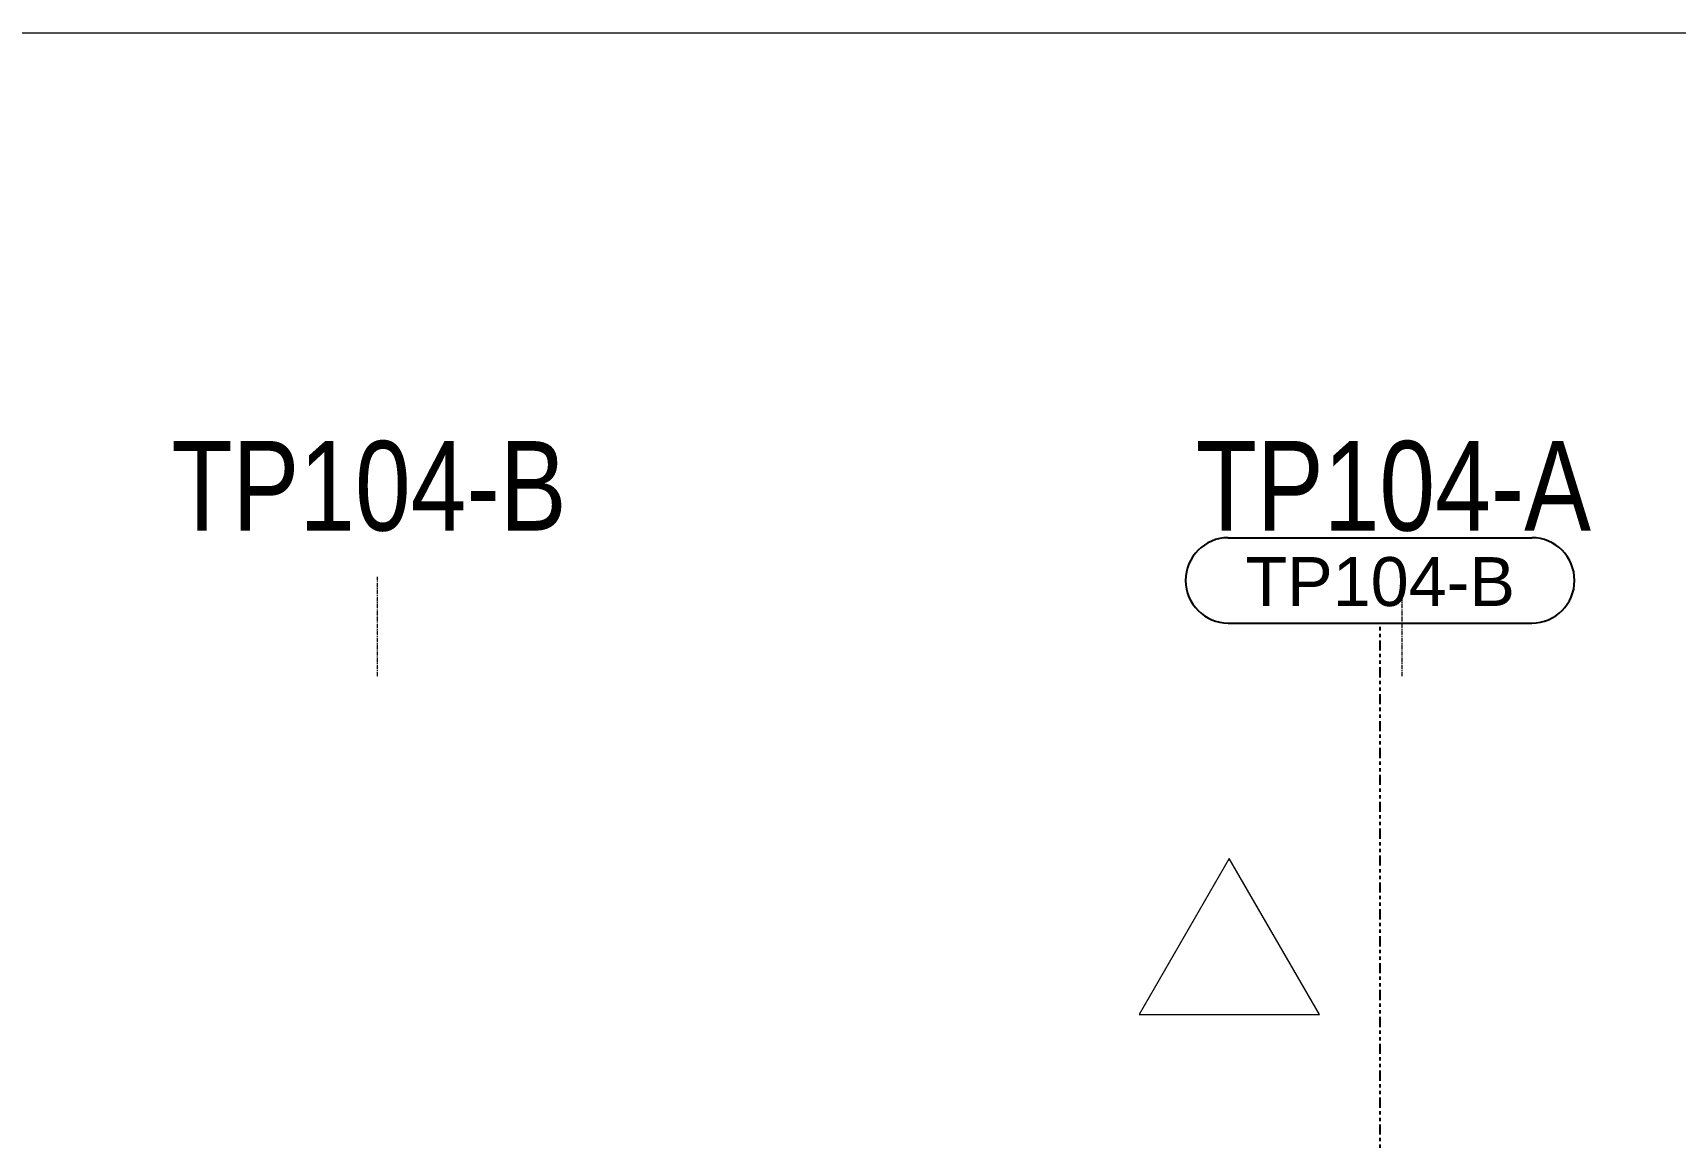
# Model space of a CAD drawing. Header units: inches. Extents: x 209270 to 234360, y -180214 to -150194.
# Drawn here: x 224502 to 229312, y -153430 to -150194 of the extents above; entities that cross this region are included whole.
import ezdxf
from ezdxf.enums import TextEntityAlignment as Align

# ---------------------------------------------------------------- set-up
doc = ezdxf.new("R2010")
doc.units = ezdxf.units.IN
doc.header["$LTSCALE"] = 10
doc.header["$MEASUREMENT"] = 0
doc.linetypes.add('CENTER', pattern=[2, 1.25, -0.25, 0.25, -0.25])
doc.linetypes.add('DXK_LINE_DOT5', pattern=[7.8785, 2.979, -0.9799, 0.9799, -0.9799, 0.9799, -0.9799])
for name, color, linetype in [('_STR_0', 2, 'Continuous'), ('_STR_10', 2, 'Continuous'), ('_STR_2', 2, 'Continuous')]:
    doc.layers.add(name, color=color, linetype=linetype)
for name, color, linetype, lineweight in [('AM_VIEWS', 1, 'Continuous', 0), ('CEN', 1, 'CENTER', 9), ('REV-F', 30, 'Continuous', 9), ('TEXT', 4, 'Continuous', 13)]:
    doc.layers.add(name, color=color, linetype=linetype, lineweight=lineweight)
doc.styles.add('Arial', font='arial.ttf', dxfattribs={"height": 0.2})
doc.styles.add('TEXT_350', font='arial.ttf', dxfattribs={"width": 0.8, "height": 3.5})

# ---------------------------------------------------------------- blocks, each defined once
blk = doc.blocks.new('A$Cdd6af47b')
at = {"layer": 'REV-F'}
blk.add_lwpolyline([(-263.9, 457), (-527.7, 0), (0, 0)], close=True, dxfattribs=at)
blk = doc.blocks.new('GridLine-116860372-116903 - 114867')
at = {"layer": '_STR_10', "linetype": 'Continuous'}
for p, q in [((228003.1, -151673.3), (228892.1, -151673.3)), ((228003.1, -151923.3), (228892.1, -151923.3))]:
    blk.add_line(p, q, dxfattribs=at)
for centre, start, end in [((228003.1, -151798.3), 90, 270), ((228892.1, -151798.3), 270, 90)]:
    blk.add_arc(centre, 125, start, end, dxfattribs=at)
at = {"layer": '_STR_2', "linetype": 'DXK_LINE_DOT5'}
blk.add_line((228447.6, -167130.5), (228447.6, -151923.3), dxfattribs=at)
at = {"layer": '_STR_10', "linetype": 'Continuous', "style": 'Arial'}
blk.add_text('TP104-B', height=143.26, dxfattribs=at).set_placement((228053.1, -151873.3))

msp = doc.modelspace()

# ---------------------------------------------------------------- linework, layer by layer
at = {"layer": 'AM_VIEWS'}
msp.add_lwpolyline([(209270.3, -150194), (234359.8, -150194), (234359.8, -180214.3), (209270.3, -180214.3)], close=True, dxfattribs=at)
at = {"layer": 'CEN'}
for p, q in [((225511.9, -152078.7), (225511.9, -151787.7)), ((228511.9, -152078.7), (228511.9, -151787.7))]:
    msp.add_line(p, q, dxfattribs=at)

# ---------------------------------------------------------------- block references
at = {"layer": '_STR_0', "zscale": 0.8}
msp.add_blockref('GridLine-116860372-116903 - 114867', (0, 0), dxfattribs=at)
at = {"layer": 'REV-F'}
msp.add_blockref('A$Cdd6af47b', (228269.8, -153070.4), dxfattribs=at)

# ---------------------------------------------------------------- texts
at = {"layer": 'TEXT', "style": 'TEXT_350', "width": 0.8}
for s, p in [('TP104-B', (225486.5, -151521, 0)), ('TP104-A', (228486.5, -151521, 0))]:
    msp.add_text(s, height=262.5, dxfattribs=at).set_placement(p, align=Align.MIDDLE)

doc.saveas('drawing.dxf')
